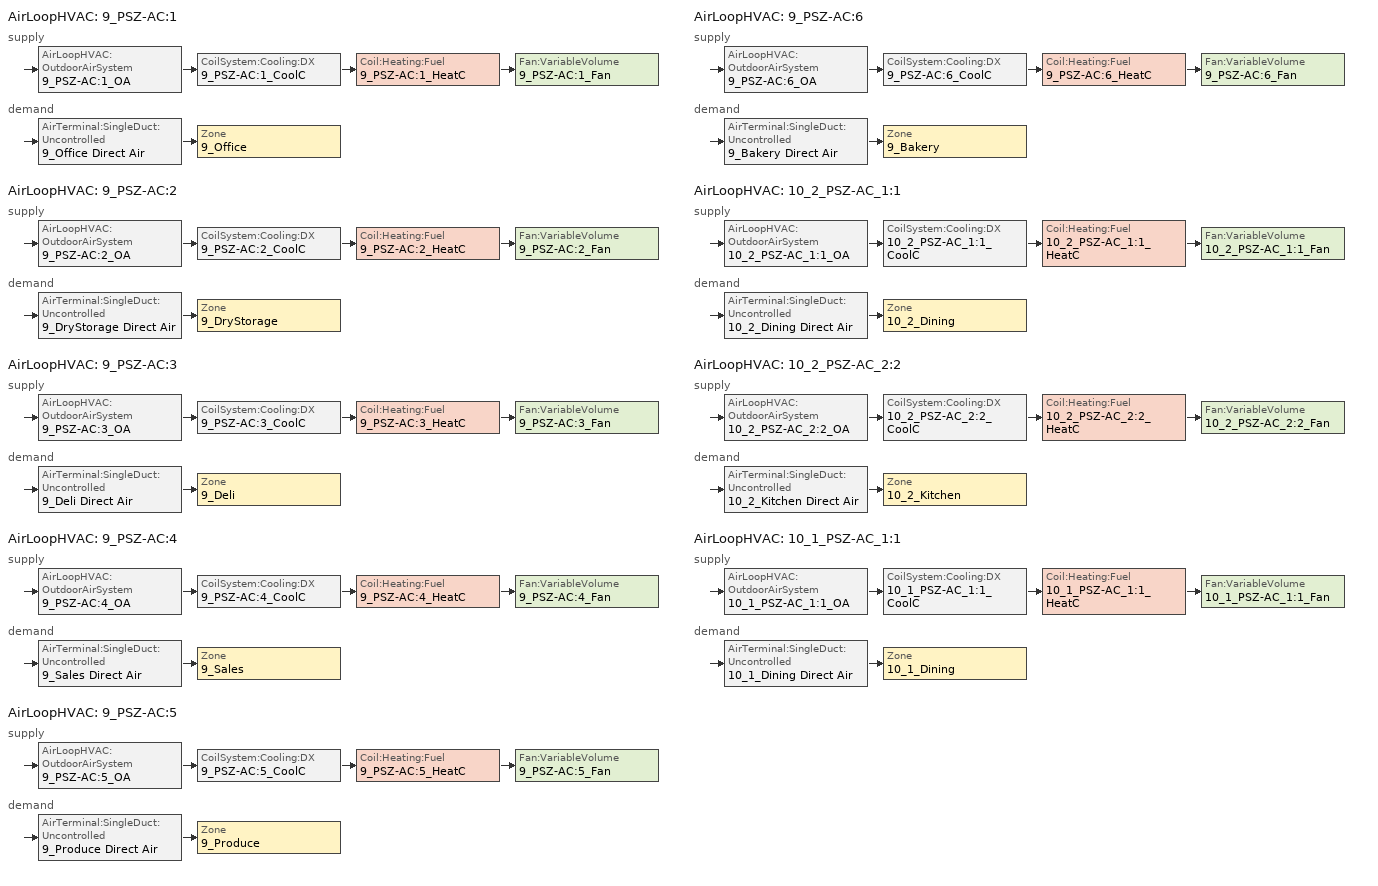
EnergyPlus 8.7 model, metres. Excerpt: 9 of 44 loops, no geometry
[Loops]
AirLoopHVAC '9_PSZ-AC:1'
 supply: AirLoopHVAC:OutdoorAirSystem '9_PSZ-AC:1_OA' > CoilSystem:Cooling:DX '9_PSZ-AC:1_CoolC' > Coil:Heating:Fuel '9_PSZ-AC:1_HeatC' > Fan:VariableVolume '9_PSZ-AC:1_Fan'
 demand: AirTerminal:SingleDuct:Uncontrolled '9_Office Direct Air' > Zone '9_Office'
AirLoopHVAC '9_PSZ-AC:2'
 supply: AirLoopHVAC:OutdoorAirSystem '9_PSZ-AC:2_OA' > CoilSystem:Cooling:DX '9_PSZ-AC:2_CoolC' > Coil:Heating:Fuel '9_PSZ-AC:2_HeatC' > Fan:VariableVolume '9_PSZ-AC:2_Fan'
 demand: AirTerminal:SingleDuct:Uncontrolled '9_DryStorage Direct Air' > Zone '9_DryStorage'
AirLoopHVAC '9_PSZ-AC:3'
 supply: AirLoopHVAC:OutdoorAirSystem '9_PSZ-AC:3_OA' > CoilSystem:Cooling:DX '9_PSZ-AC:3_CoolC' > Coil:Heating:Fuel '9_PSZ-AC:3_HeatC' > Fan:VariableVolume '9_PSZ-AC:3_Fan'
 demand: AirTerminal:SingleDuct:Uncontrolled '9_Deli Direct Air' > Zone '9_Deli'
AirLoopHVAC '9_PSZ-AC:4'
 supply: AirLoopHVAC:OutdoorAirSystem '9_PSZ-AC:4_OA' > CoilSystem:Cooling:DX '9_PSZ-AC:4_CoolC' > Coil:Heating:Fuel '9_PSZ-AC:4_HeatC' > Fan:VariableVolume '9_PSZ-AC:4_Fan'
 demand: AirTerminal:SingleDuct:Uncontrolled '9_Sales Direct Air' > Zone '9_Sales'
AirLoopHVAC '9_PSZ-AC:5'
 supply: AirLoopHVAC:OutdoorAirSystem '9_PSZ-AC:5_OA' > CoilSystem:Cooling:DX '9_PSZ-AC:5_CoolC' > Coil:Heating:Fuel '9_PSZ-AC:5_HeatC' > Fan:VariableVolume '9_PSZ-AC:5_Fan'
 demand: AirTerminal:SingleDuct:Uncontrolled '9_Produce Direct Air' > Zone '9_Produce'
AirLoopHVAC '9_PSZ-AC:6'
 supply: AirLoopHVAC:OutdoorAirSystem '9_PSZ-AC:6_OA' > CoilSystem:Cooling:DX '9_PSZ-AC:6_CoolC' > Coil:Heating:Fuel '9_PSZ-AC:6_HeatC' > Fan:VariableVolume '9_PSZ-AC:6_Fan'
 demand: AirTerminal:SingleDuct:Uncontrolled '9_Bakery Direct Air' > Zone '9_Bakery'
AirLoopHVAC '10_2_PSZ-AC_1:1'
 supply: AirLoopHVAC:OutdoorAirSystem '10_2_PSZ-AC_1:1_OA' > CoilSystem:Cooling:DX '10_2_PSZ-AC_1:1_CoolC' > Coil:Heating:Fuel '10_2_PSZ-AC_1:1_HeatC' > Fan:VariableVolume '10_2_PSZ-AC_1:1_Fan'
 demand: AirTerminal:SingleDuct:Uncontrolled '10_2_Dining Direct Air' > Zone '10_2_Dining'
AirLoopHVAC '10_2_PSZ-AC_2:2'
 supply: AirLoopHVAC:OutdoorAirSystem '10_2_PSZ-AC_2:2_OA' > CoilSystem:Cooling:DX '10_2_PSZ-AC_2:2_CoolC' > Coil:Heating:Fuel '10_2_PSZ-AC_2:2_HeatC' > Fan:VariableVolume '10_2_PSZ-AC_2:2_Fan'
 demand: AirTerminal:SingleDuct:Uncontrolled '10_2_Kitchen Direct Air' > Zone '10_2_Kitchen'
AirLoopHVAC '10_1_PSZ-AC_1:1'
 supply: AirLoopHVAC:OutdoorAirSystem '10_1_PSZ-AC_1:1_OA' > CoilSystem:Cooling:DX '10_1_PSZ-AC_1:1_CoolC' > Coil:Heating:Fuel '10_1_PSZ-AC_1:1_HeatC' > Fan:VariableVolume '10_1_PSZ-AC_1:1_Fan'
 demand: AirTerminal:SingleDuct:Uncontrolled '10_1_Dining Direct Air' > Zone '10_1_Dining'
[DesignSpecification:OutdoorAir]
Name | Outdoor Air Method | Outdoor Air Flow per Zone Floor Area {m3/s-m2} | Outdoor Air Flow per Person {m3/s-person} | Outdoor Air Flow per Zone {m3/s}
9_SZ DSOA Bakery; 9_SZ DSOA Deli; 9_SZ DSOA Produce; 9_SZ DSOA Sales | Flow/Area | 0.0015
9_SZ DSOA DryStorage | Flow/Area | 0.00075
9_SZ DSOA Office; 10_2_SZ DSOA Dining; 10_1_SZ DSOA Dining | Flow/Person |  | 0.01
10_2_SZ DSOA Kitchen | Flow/Zone |  |  | 0.722468
[Sizing:Zone] Zone Cooling Design Supply Air Temperature Input Method=SupplyAirTemperature; Zone Cooling Design Supply Air Temperature {C}=14; Zone Heating Design Supply Air Temperature Input Method=SupplyAirTemperature; Zone Heating Design Supply Air Temperature {C}=40; Zone Cooling Design Supply Air Humidity Ratio {kgWater/kgDryAir}=0.0085; Zone Heating Design Supply Air Humidity Ratio {kgWater/kgDryAir}=0.008; Cooling Design Air Flow Method=DesignDay; Heating Design Air Flow Method=DesignDay
Name | Design Specification Outdoor Air Object
9_Bakery | 9_SZ DSOA Bakery
9_Deli | 9_SZ DSOA Deli
9_DryStorage | 9_SZ DSOA DryStorage
9_Office | 9_SZ DSOA Office
9_Produce | 9_SZ DSOA Produce
9_Sales | 9_SZ DSOA Sales
10_2_Dining | 10_2_SZ DSOA Dining
10_2_Kitchen | 10_2_SZ DSOA Kitchen
10_1_Dining | 10_1_SZ DSOA Dining
[Sizing:System] Type of Load to Size On=Sensible; Design Outdoor Air Flow Rate {m3/s}=AUTOSIZE; Central Heating Maximum System Air Flow Ratio=1; Preheat Design Temperature {C}=7; Preheat Design Humidity Ratio {kgWater/kgDryAir}=0.008; Precool Design Temperature {C}=12.8; Precool Design Humidity Ratio {kgWater/kgDryAir}=0.008; Central Cooling Design Supply Air Temperature {C}=12.8; Central Heating Design Supply Air Temperature {C}=40; Type of Zone Sum to Use=NonCoincident; Central Cooling Design Supply Air Humidity Ratio {kgWater/kgDryAir}=0.0085; Central Heating Design Supply Air Humidity Ratio {kgWater/kgDryAir}=0.008; Cooling Supply Air Flow Rate Method=DesignDay; Heating Supply Air Flow Rate Method=DesignDay; Zone Maximum Outdoor Air Fraction=1; Cooling Design Capacity Method=CoolingDesignCapacity; Cooling Design Capacity {W}=autosize; Heating Design Capacity Method=HeatingDesignCapacity; Heating Design Capacity {W}=autosize; Central Cooling Capacity Control Method=VAV
Name | 100% Outdoor Air in Cooling | 100% Outdoor Air in Heating | Cooling Supply Air Flow Rate {m3/s} | Heating Supply Air Flow Rate {m3/s}
9_PSZ-AC:1; 9_PSZ-AC:2; 9_PSZ-AC:4; 9_PSZ-AC:5; 9_PSZ-AC:6 | No | No
9_PSZ-AC:3 | YES | YES
10_2_PSZ-AC_1:1; 10_1_PSZ-AC_1:1 | No | No | 0 | 0
10_2_PSZ-AC_2:2 | YES | YES | 0 | 0
[ZoneControl:Thermostat]
Name | Zone or ZoneList | Control Type Schedule | Control 1
9_Bakery Thermostat | 9_Bakery | 9_Dual Zone Control Type Sched | 9_Bakery DualSPSched
9_Deli Thermostat | 9_Deli | 9_Dual Zone Control Type Sched | 9_Deli DualSPSched
9_DryStorage Thermostat | 9_DryStorage | 9_Dual Zone Control Type Sched | 9_DryStorage DualSPSched
9_Office Thermostat | 9_Office | 9_Dual Zone Control Type Sched | 9_Office DualSPSched
9_Produce Thermostat | 9_Produce | 9_Dual Zone Control Type Sched | 9_Produce DualSPSched
9_Sales Thermostat | 9_Sales | 9_Dual Zone Control Type Sched | 9_Sales DualSPSched
10_2_Dining Thermostat | 10_2_Dining | 10_2_Dual Zone Control Type Sched | 10_2_Dining DualSPSched
10_2_Kitchen Thermostat | 10_2_Kitchen | 10_2_Dual Zone Control Type Sched | 10_2_Kitchen DualSPSched
10_1_Dining Thermostat | 10_1_Dining | 10_1_Dual Zone Control Type Sched | 10_1_Dining DualSPSched
[ThermostatSetpoint:DualSetpoint]
Name | Heating Setpoint Temperature Schedule | Cooling Setpoint Temperature Schedule
9_Bakery DualSPSched; 9_Deli DualSPSched; 9_DryStorage DualSPSched; 9_Office DualSPSched; 9_Produce DualSPSched; 9_Sales DualSPSched | 9_HTGSETP_SCH | 9_CLGSETP_SCH
10_2_Dining DualSPSched | 10_2_HTGSETP_SCH | 10_2_CLGSETP_SCH
10_2_Kitchen DualSPSched | 10_2_HTGSETP_KITCHEN_SCH | 10_2_CLGSETP_KITCHEN_SCH
10_1_Dining DualSPSched | 10_1_HTGSETP_SCH | 10_1_CLGSETP_SCH
[AirTerminal:SingleDuct:Uncontrolled] Maximum Air Flow Rate {m3/s}=AUTOSIZE
Name | Availability Schedule
9_Bakery Direct Air; 9_Deli Direct Air; 9_DryStorage Direct Air; 9_Office Direct Air; 9_Produce Direct Air; 9_Sales Direct Air | 9_ALWAYS_ON
10_2_Dining Direct Air; 10_2_Kitchen Direct Air | 10_2_ALWAYS_ON
10_1_Dining Direct Air | 10_1_ALWAYS_ON
[Zone equipment]
9_Bakery: 9_Bakery Exhaust Fan, 9_Bakery Direct Air
9_Deli: 9_Deli Exhaust Fan, 9_Deli Direct Air
9_DryStorage: 9_DryStorage Direct Air
9_Office: 9_Office Direct Air
9_Produce: 9_Produce Direct Air
9_Sales: 9_Sales Exhaust Fan, 9_Sales Direct Air
10_2_Dining: 10_2_Dining Exhaust Fan, 10_2_Dining Direct Air
10_2_Kitchen: 10_2_Kitchen Exhaust Fan, 10_2_Kitchen Direct Air
10_1_Dining: 10_1_Dining Exhaust Fan, 10_1_Dining Direct Air
[Fan:VariableVolume] Maximum Flow Rate {m3/s}=AUTOSIZE; Fan Power Minimum Flow Rate Input Method=Fraction; Fan Power Minimum Air Flow Rate {m3/s}=0; Motor In Airstream Fraction=1; Fan Power Coefficient 1=0.0407599; Fan Power Coefficient 2=0.088045; Fan Power Coefficient 3=-0.0729261; Fan Power Coefficient 4=0.94374; Fan Power Coefficient 5=0
Name | Availability Schedule | Fan Total Efficiency | Pressure Rise {Pa} | Motor Efficiency
9_PSZ-AC:1_Fan; 9_PSZ-AC:2_Fan; 9_PSZ-AC:3_Fan; 9_PSZ-AC:4_Fan; 9_PSZ-AC:5_Fan; 9_PSZ-AC:6_Fan | 9_HVACOperationSchd | 0.58175 | 600 | 0.895
10_2_PSZ-AC_1:1_Fan; 10_2_PSZ-AC_2:2_Fan | 10_2_HVACOperationSchd | 0.5915 | 622 | 0.91
10_1_PSZ-AC_1:1_Fan | 10_1_HVACOperationSchd | 0.5915 | 500 | 0.91
[Fan:ZoneExhaust]
Name | Availability Schedule | Fan Total Efficiency | Pressure Rise {Pa} | Maximum Flow Rate {m3/s} | System Availability Manager Coupling Mode | Balanced Exhaust Fraction Schedule
9_Bakery Exhaust Fan | 9_HVACOperationSchd | 0.338 | 125 | 0.354
9_Deli Exhaust Fan | 9_HVACOperationSchd | 1 | 1.0e-006 | 0.3375
9_Sales Exhaust Fan | 9_HVACOperationSchd | 1 | 1.0e-006 | 1.0785
10_2_Dining Exhaust Fan | 10_2_HVACOperationSchd | 1 | 1.0e-006 | 0.834532
10_2_Kitchen Exhaust Fan | 10_2_HVACOperationSchd | 0.5 | 185 | 1.557 | Decoupled | 10_2_FlowBalancedSched
10_1_Dining Exhaust Fan | 10_1_HVACOperationSchd | 1 | 1.0e-006 | 0.834532
[Coil:Cooling:DX:SingleSpeed] Gross Rated Total Cooling Capacity {W}=AUTOSIZE; Gross Rated Sensible Heat Ratio=AUTOSIZE; Gross Rated Cooling COP {W/W}=3.66668; Rated Air Flow Rate {m3/s}=AUTOSIZE
Name | Availability Schedule | Total Cooling Capacity Function of Temperature Curve | Total Cooling Capacity Function of Flow Fraction Curve | Energy Input Ratio Function of Temperature Curve | Energy Input Ratio Function of Flow Fraction Curve | Part Load Fraction Correlation Curve
9_PSZ-AC:1_CoolC DXCoil | 9_CoolingCoilAvailSched | 9_Cool-Cap-fT | 9_ConstantCubic | 9_Cool-EIR-fT | 9_ConstantCubic | 9_Cool-PLF-fPLR
10_2_PSZ-AC_2:2_CoolC DXCoil | 10_2_CoolingCoilAvailSched | 10_2_Cool-Cap-fT | 10_2_ConstantCubic | 10_2_Cool-EIR-fT | 10_2_ConstantCubic | 10_2_Cool-PLF-fPLR
[Coil:Cooling:DX:TwoSpeed] High Speed Gross Rated Total Cooling Capacity {W}=AUTOSIZE; High Speed Rated Sensible Heat Ratio=AUTOSIZE; High Speed Rated Air Flow Rate {m3/s}=AUTOSIZE; Low Speed Gross Rated Total Cooling Capacity {W}=AUTOSIZE; Low Speed Gross Rated Sensible Heat Ratio=AUTOSIZE; Low Speed Rated Air Flow Rate {m3/s}=AUTOSIZE
Name | Availability Schedule | High Speed Gross Rated Cooling COP {W/W} | Unit Internal Static Air Pressure {Pa} | Total Cooling Capacity Function of Temperature Curve | Total Cooling Capacity Function of Flow Fraction Curve | Energy Input Ratio Function of Temperature Curve | Energy Input Ratio Function of Flow Fraction Curve | Part Load Fraction Correlation Curve | Low Speed Gross Rated Cooling COP {W/W} | Low Speed Total Cooling Capacity Function of Temperature Curve | Low Speed Energy Input Ratio Function of Temperature Curve
9_PSZ-AC:2_CoolC DXCoil | 9_CoolingCoilAvailSched | 3.23372 | 450 | 9_Measured_CoolCStandard10Ton_CapFT | 9_Measured_CoolCStandard10Ton_CapFF | 9_Measured_CoolCStandard10Ton_EIRFT | 9_Measured_CoolCStandard10Ton_EIRFFF | 9_No_PLR_Degredation | 3.28187 | 9_Measured_LowSpeedCoolCapLSFT | 9_Measured_LowSpeedCoolEIRLSFT
9_PSZ-AC:3_CoolC DXCoil | 9_CoolingCoilAvailSched | 3.30033 |  | 9_Measured_CoolCStandard10Ton_CapFT | 9_Measured_CoolCStandard10Ton_CapFF | 9_Measured_CoolCStandard10Ton_EIRFT | 9_Measured_CoolCStandard10Ton_EIRFFF | 9_No_PLR_Degredation | 3.34947 | 9_Measured_LowSpeedCoolCapLSFT | 9_Measured_LowSpeedCoolEIRLSFT
9_PSZ-AC:4_CoolC DXCoil | 9_CoolingCoilAvailSched | 3.13381 | 450 | 9_Measured_CoolCStandard10Ton_CapFT | 9_Measured_CoolCStandard10Ton_CapFF | 9_Measured_CoolCStandard10Ton_EIRFT | 9_Measured_CoolCStandard10Ton_EIRFFF | 9_No_PLR_Degredation | 3.18046 | 9_Measured_LowSpeedCoolCapLSFT | 9_Measured_LowSpeedCoolEIRLSFT
9_PSZ-AC:5_CoolC DXCoil | 9_CoolingCoilAvailSched | 3.23372 |  | 9_Measured_CoolCStandard10Ton_CapFT | 9_Measured_CoolCStandard10Ton_CapFF | 9_Measured_CoolCStandard10Ton_EIRFT | 9_Measured_CoolCStandard10Ton_EIRFFF | 9_No_PLR_Degredation | 3.28187 | 9_Measured_LowSpeedCoolCapLSFT | 9_Measured_LowSpeedCoolEIRLSFT
9_PSZ-AC:6_CoolC DXCoil | 9_CoolingCoilAvailSched | 3.50016 |  | 9_Measured_CoolCStandard10Ton_CapFT | 9_Measured_CoolCStandard10Ton_CapFF | 9_Measured_CoolCStandard10Ton_EIRFT | 9_Measured_CoolCStandard10Ton_EIRFFF | 9_No_PLR_Degredation | 3.55227 | 9_Measured_LowSpeedCoolCapLSFT | 9_Measured_LowSpeedCoolEIRLSFT
10_2_PSZ-AC_1:1_CoolC DXCoil | 10_2_CoolingCoilAvailSched | 3.50016 |  | 10_2_Measured_CoolCStandard10Ton_CapFT | 10_2_Measured_CoolCStandard10Ton_CapFF | 10_2_Measured_CoolCStandard10Ton_EIRFT | 10_2_Measured_CoolCStandard10Ton_EIRFFF | 10_2_No_PLR_Degredation | 3.55227 | 10_2_Measured_LowSpeedCoolCapLSFT | 10_2_Measured_LowSpeedCoolEIRLSFT
10_1_PSZ-AC_1:1_CoolC DXCoil | 10_1_CoolingCoilAvailSched | 3.50016 |  | 10_1_Measured_CoolCStandard10Ton_CapFT | 10_1_Measured_CoolCStandard10Ton_CapFF | 10_1_Measured_CoolCStandard10Ton_EIRFT | 10_1_Measured_CoolCStandard10Ton_EIRFFF | 10_1_No_PLR_Degredation | 3.55227 | 10_1_Measured_LowSpeedCoolCapLSFT | 10_1_Measured_LowSpeedCoolEIRLSFT
[Coil:Heating:Fuel] Fuel Type=NaturalGas; Nominal Capacity {W}=AUTOSIZE
Name | Availability Schedule | Burner Efficiency
9_PSZ-AC:1_HeatC; 9_PSZ-AC:6_HeatC | 9_ReheatCoilAvailSched | 0.8
9_PSZ-AC:2_HeatC; 9_PSZ-AC:3_HeatC; 9_PSZ-AC:4_HeatC; 9_PSZ-AC:5_HeatC | 9_ReheatCoilAvailSched | 0.78
10_2_PSZ-AC_1:1_HeatC | 10_2_ReheatCoilAvailSched | 0.78
10_2_PSZ-AC_2:2_HeatC | 10_2_ReheatCoilAvailSched | 0.8
10_1_PSZ-AC_1:1_HeatC | 10_1_ReheatCoilAvailSched | 0.78
[CoilSystem:Cooling:DX]
Name | Availability Schedule | Cooling Coil
9_PSZ-AC:1_CoolC | 9_CoolingCoilAvailSched | 9_PSZ-AC:1_CoolC DXCoil
9_PSZ-AC:2_CoolC | 9_CoolingCoilAvailSched | 9_PSZ-AC:2_CoolC DXCoil
9_PSZ-AC:3_CoolC | 9_CoolingCoilAvailSched | 9_PSZ-AC:3_CoolC DXCoil
9_PSZ-AC:4_CoolC | 9_CoolingCoilAvailSched | 9_PSZ-AC:4_CoolC DXCoil
9_PSZ-AC:5_CoolC | 9_CoolingCoilAvailSched | 9_PSZ-AC:5_CoolC DXCoil
9_PSZ-AC:6_CoolC | 9_CoolingCoilAvailSched | 9_PSZ-AC:6_CoolC DXCoil
10_2_PSZ-AC_1:1_CoolC | 10_2_CoolingCoilAvailSched | 10_2_PSZ-AC_1:1_CoolC DXCoil
10_2_PSZ-AC_2:2_CoolC | 10_2_CoolingCoilAvailSched | 10_2_PSZ-AC_2:2_CoolC DXCoil
10_1_PSZ-AC_1:1_CoolC | 10_1_CoolingCoilAvailSched | 10_1_PSZ-AC_1:1_CoolC DXCoil
[Controller:OutdoorAir] Minimum Outdoor Air Flow Rate {m3/s}=AUTOSIZE; Maximum Outdoor Air Flow Rate {m3/s}=AUTOSIZE; Economizer Control Action Type=ModulateFlow; Economizer Maximum Limit Dry-Bulb Temperature {C}=28; Economizer Maximum Limit Enthalpy {J/kg}=64000; Economizer Minimum Limit Dry-Bulb Temperature {C}=-100; Lockout Type=NoLockout; Minimum Limit Type=FixedMinimum
Name | Economizer Control Type | Minimum Outdoor Air Schedule
9_PSZ-AC:1_OA_Controller; 9_PSZ-AC:6_OA_Controller | NoEconomizer | 9_MinOA_Sched
9_PSZ-AC:2_OA_Controller; 9_PSZ-AC:3_OA_Controller; 9_PSZ-AC:4_OA_Controller; 9_PSZ-AC:5_OA_Controller | DifferentialDryBulb | 9_MinOA_Sched
10_2_PSZ-AC_1:1_OA_Controller; 10_2_PSZ-AC_2:2_OA_Controller | NoEconomizer | 10_2_MinOA_Sched
10_1_PSZ-AC_1:1_OA_Controller | NoEconomizer | 10_1_MinOA_Sched
[AirLoopHVAC] Design Supply Air Flow Rate {m3/s}=AUTOSIZE
9_PSZ-AC:1; 9_PSZ-AC:2; 9_PSZ-AC:3; 9_PSZ-AC:4; 9_PSZ-AC:5; 9_PSZ-AC:6; 10_2_PSZ-AC_1:1; 10_2_PSZ-AC_2:2; 10_1_PSZ-AC_1:1
[SetpointManager:SingleZone:Reheat] Control Variable=Temperature; Minimum Supply Air Temperature {C}=10; Maximum Supply Air Temperature {C}=50
Name | Control Zone | Setpoint Node or NodeList
9_SupAirTemp MngrBakery | 9_Bakery | 9_PSZ-AC:6 Supply Equipment Outlet Node
9_SupAirTemp MngrDeli | 9_Deli | 9_PSZ-AC:3 Supply Equipment Outlet Node
9_SupAirTemp MngrDryStorage | 9_DryStorage | 9_PSZ-AC:2 Supply Equipment Outlet Node
9_SupAirTemp MngrOffice | 9_Office | 9_PSZ-AC:1 Supply Equipment Outlet Node
9_SupAirTemp MngrProduce | 9_Produce | 9_PSZ-AC:5 Supply Equipment Outlet Node
9_SupAirTemp MngrSales | 9_Sales | 9_PSZ-AC:4 Supply Equipment Outlet Node
10_2_SupAirTemp MngrDining | 10_2_Dining | 10_2_PSZ-AC_1:1 Supply Equipment Outlet Node
10_2_SupAirTemp MngrKitchen | 10_2_Kitchen | 10_2_PSZ-AC_2:2 Supply Equipment Outlet Node
10_1_SupAirTemp MngrDining | 10_1_Dining | 10_1_PSZ-AC_1:1 Supply Equipment Outlet Node
[SetpointManager:MixedAir] Control Variable=Temperature
Name | Setpoint Node or NodeList
9_PSZ-AC:1_CoolC SAT Manager | 9_PSZ-AC:1_CoolC-PSZ-AC:1_HeatCNode
9_PSZ-AC:1_HeatC MixedAir Manager | 9_PSZ-AC:1_HeatC-PSZ-AC:1_FanNode
9_PSZ-AC:1_OAMixed Air Temp Manager | 9_PSZ-AC:1_OA-PSZ-AC:1_CoolCNode
9_PSZ-AC:2_CoolC SAT Manager | 9_PSZ-AC:2_CoolC-PSZ-AC:2_HeatCNode
9_PSZ-AC:2_HeatC MixedAir Manager | 9_PSZ-AC:2_HeatC-PSZ-AC:2_FanNode
9_PSZ-AC:2_OAMixed Air Temp Manager | 9_PSZ-AC:2_OA-PSZ-AC:2_CoolCNode
9_PSZ-AC:3_CoolC SAT Manager | 9_PSZ-AC:3_CoolC-PSZ-AC:3_HeatCNode
9_PSZ-AC:3_HeatC MixedAir Manager | 9_PSZ-AC:3_HeatC-PSZ-AC:3_FanNode
9_PSZ-AC:3_OAMixed Air Temp Manager | 9_PSZ-AC:3_OA-PSZ-AC:3_CoolCNode
9_PSZ-AC:4_CoolC SAT Manager | 9_PSZ-AC:4_CoolC-PSZ-AC:4_HeatCNode
9_PSZ-AC:4_HeatC MixedAir Manager | 9_PSZ-AC:4_HeatC-PSZ-AC:4_FanNode
9_PSZ-AC:4_OAMixed Air Temp Manager | 9_PSZ-AC:4_OA-PSZ-AC:4_CoolCNode
9_PSZ-AC:5_CoolC SAT Manager | 9_PSZ-AC:5_CoolC-PSZ-AC:5_HeatCNode
9_PSZ-AC:5_HeatC MixedAir Manager | 9_PSZ-AC:5_HeatC-PSZ-AC:5_FanNode
9_PSZ-AC:5_OAMixed Air Temp Manager | 9_PSZ-AC:5_OA-PSZ-AC:5_CoolCNode
9_PSZ-AC:6_CoolC SAT Manager | 9_PSZ-AC:6_CoolC-PSZ-AC:6_HeatCNode
9_PSZ-AC:6_HeatC MixedAir Manager | 9_PSZ-AC:6_HeatC-PSZ-AC:6_FanNode
9_PSZ-AC:6_OAMixed Air Temp Manager | 9_PSZ-AC:6_OA-PSZ-AC:6_CoolCNode
10_2_PSZ-AC_1:1_CoolC SAT Manager | 10_2_PSZ-AC_1:1_CoolC-PSZ-AC_1:1_HeatCNode
10_2_PSZ-AC_1:1_HeatC MixedAir Manager | 10_2_PSZ-AC_1:1_HeatC-PSZ-AC_1:1_FanNode
10_2_PSZ-AC_1:1_OAMixed Air Temp Manager | 10_2_PSZ-AC_1:1_OA-PSZ-AC_1:1_CoolCNode
10_2_PSZ-AC_2:2_CoolC SAT Manager | 10_2_PSZ-AC_2:2_CoolC-PSZ-AC_2:2_HeatCNode
10_2_PSZ-AC_2:2_HeatC MixedAir Manager | 10_2_PSZ-AC_2:2_HeatC-PSZ-AC_2:2_FanNode
10_2_PSZ-AC_2:2_OAMixed Air Temp Manager | 10_2_PSZ-AC_2:2_OA-PSZ-AC_2:2_CoolCNode
10_1_PSZ-AC_1:1_CoolC SAT Manager | 10_1_PSZ-AC_1:1_CoolC-PSZ-AC_1:1_HeatCNode
10_1_PSZ-AC_1:1_HeatC MixedAir Manager | 10_1_PSZ-AC_1:1_HeatC-PSZ-AC_1:1_FanNode
10_1_PSZ-AC_1:1_OAMixed Air Temp Manager | 10_1_PSZ-AC_1:1_OA-PSZ-AC_1:1_CoolCNode
[Refrigeration:Case] Rated Ambient Temperature {C}=23.88; Rated Ambient Relative Humidity {percent}=55; Latent Case Credit Curve Type=CaseTemperatureMethod; Fraction of Lighting Energy to Case=1; Minimum Anti-Sweat Heater Power per Unit Length {W/m}=0
Name | Availability Schedule | Zone | Rated Total Cooling Capacity per Unit Length {W/m} | Rated Latent Heat Ratio | Rated Runtime Fraction | Case Length {m} | Case Operating Temperature {C} | Latent Case Credit Curve | Standard Case Fan Power per Unit Length {W/m} | Operating Case Fan Power per Unit Length {W/m} | Standard Case Lighting Power per Unit Length {W/m} | Case Lighting Schedule | Case Anti-Sweat Heater Power per Unit Length {W/m} | Anti-Sweat Heater Control Type | Humidity at Zero Anti-Sweat Heater Energy {percent} | Case Height {m} | Fraction of Anti-Sweat Heater Energy to Case | Case Defrost Power per Unit Length {W/m} | Case Defrost Type | Case Defrost Schedule | Case Defrost Drip-Down Schedule | Defrost Energy Correction Curve Type | Under Case HVAC Return Air Fraction | Refrigerated Case Restocking Schedule | Case Credit Fraction Schedule
9_Bakery_Case:1_WALKINFREEZER | 9_ALWAYS_ON | 9_Bakery | 461.52 | 0.1 | 0.4 | 2.4 | 2.2 | 9_Bakery_Case:1_WALKINFREEZERSingleShelfHorizontal_LatentEnergyMult | 63 | 63 | 26.25 | 9_BLDG_LIGHT_SCH | 0 | None | 0 | 0 | 0 | 0 | NONE | 9_Bakery_Case:1_WALKINFREEZER_CaseDefrost2aDaySched | 9_Bakery_Case:1_WALKINFREEZER_CaseDripDown2aDaySched | None | 0 | 9_Bakery_Case:1_WALKINFREEZER_WalkInStockingSched | 9_Bakery_Case:1_WALKINFREEZER_CaseCreditReduxSched
9_Deli_Case:1_ MULTIDECKDIARYANDDELICASE | 9_ALWAYS_ON | 9_Deli | 1442.25 | 0.3 | 0.85 | 3 | 2.2 | 9_Deli_Case:1_ MULTIDECKDIARYANDDELICASEMultiShelfVertical_LatentEnergyMult | 87.6 | 87.6 | 38.7 | 9_BLDG_LIGHT_SCH | 65.6 | None | 0 | 0 | 0.2 | 0 | OffCycle | 9_Deli_Case:1_ MULTIDECKDIARYANDDELICASE_CaseDefrost2aDaySched | 9_Deli_Case:1_ MULTIDECKDIARYANDDELICASE_CaseDripDown2aDaySched | None | 0 | 9_Deli_Case:1_ MULTIDECKDIARYANDDELICASE_CaseStockingSched | 9_Deli_Case:1_ MULTIDECKDIARYANDDELICASE_CaseCreditReduxSched
9_Deli_Case:2_WALKINFREEZER | 9_ALWAYS_ON | 9_Deli | 461.52 | 0.1 | 0.4 | 4.8 | 2.2 | 9_Deli_Case:2_WALKINFREEZERSingleShelfHorizontal_LatentEnergyMult | 97.1 | 97.1 | 26.25 | 9_BLDG_LIGHT_SCH | 0 | None | 0 | 0 | 0 | 511.8 | ELECTRIC | 9_Deli_Case:2_WALKINFREEZER_CaseDefrost2aDaySched | 9_Deli_Case:2_WALKINFREEZER_CaseDripDown2aDaySched | None | 0 | 9_Deli_Case:2_WALKINFREEZER_WalkInStockingSched | 9_Deli_Case:2_WALKINFREEZER_CaseCreditReduxSched
9_Produce_Case:1_ MULTIDECKDIARYANDDELICASE | 9_ALWAYS_ON | 9_Produce | 1442.25 | 0.3 | 0.85 | 30 | 2.2 | 9_Produce_Case:1_ MULTIDECKDIARYANDDELICASEMultiShelfVertical_LatentEnergyMult | 41 | 41 | 60 | 9_BLDG_LIGHT_SCH | 0 | None | 0 | 0 | 0.2 | 0 | OffCycle | 9_Produce_Case:1_ MULTIDECKDIARYANDDELICASE_CaseDefrost2aDaySched | 9_Produce_Case:1_ MULTIDECKDIARYANDDELICASE_CaseDripDown2aDaySched | None | 0 | 9_Produce_Case:1_ MULTIDECKDIARYANDDELICASE_CaseStockingSched | 9_Produce_Case:1_ MULTIDECKDIARYANDDELICASE_CaseCreditReduxSched
9_Sales_Case:1_MEATDISPLAYCASE | 9_ALWAYS_ON | 9_Sales | 1442.25 | 0.1 | 0.85 | 33.58 | 2.2 | 9_Sales_Case:1_MEATDISPLAYCASE_SingleShelfHorizontal_LatentEnergyMult | 87.6 | 87.6 | 38.7 | 9_BLDG_LIGHT_SCH | 65.6 | LINEAR | 35 | 1.5 | 0.2 | 443 | ELECTRIC | 9_Sales_Case:1_MEATDISPLAYCASE_CaseDefrost2aDaySched | 9_Sales_Case:1_MEATDISPLAYCASE_CaseDripDown2aDaySched |  | 0 | 9_Sales_Case:1_MEATDISPLAYCASE_CaseStockingSched
9_Sales_Case:2_ MULTIDECKDIARYANDDELICASE | 9_ALWAYS_ON | 9_Sales | 1442.25 | 0.3 | 0.85 | 49.25 | 2.2 | 9_Sales_Case:2_ MULTIDECKDIARYANDDELICASEMultiShelfVertical_LatentEnergyMult | 41 | 41 | 60 | 9_BLDG_LIGHT_SCH | 0 | None | 0 | 0 | 0.2 | 0 | OffCycle | 9_Sales_Case:2_ MULTIDECKDIARYANDDELICASE_CaseDefrost2aDaySched | 9_Sales_Case:2_ MULTIDECKDIARYANDDELICASE_CaseDripDown2aDaySched | None | 0 | 9_Sales_Case:2_ MULTIDECKDIARYANDDELICASE_CaseStockingSched | 9_Sales_Case:2_ MULTIDECKDIARYANDDELICASE_CaseCreditReduxSched
9_Sales_Case:3_GLASSDOORFROZENFOOD | 9_ALWAYS_ON | 9_Sales | 538.44 | 0.13 | 0.85 | 81.69 | -15 | 9_Sales_Case:3_GLASSDOORFROZENFOODSingleShelfHorizontal_LatentEnergyMult | 65.6 | 65.6 | 108.3 | 9_BLDG_LIGHT_SCH | 233 | HeatBalanceMethod | 1.5 | 1.5 | 0.2 | 1312 | ELECTRIC | 9_Sales_Case:3_GLASSDOORFROZENFOOD_CaseDefrost2aDaySched | 9_Sales_Case:3_GLASSDOORFROZENFOOD_CaseDripDown2aDaySched |  | 0 | 9_Sales_Case:3_GLASSDOORFROZENFOOD_CaseStockingSched | 9_Sales_Case:3_GLASSDOORFROZENFOOD_CaseCreditReduxSched
9_Sales_Case:4_OPENWELLICECREAMDISPLAYCASE | 9_ALWAYS_ON | 9_Sales | 528.83 | 0.1 | 0.85 | 39.01 | -12 | 9_Sales_Case:4_OPENWELLICECREAMDISPLAYCASESingleShelfHorizontal_LatentEnergyMult | 32.8 | 32.8 | 0 | 9_BLDG_LIGHT_SCH | 78.7 | LINEAR | 35 | 1.5 | 0.2 | 1378 | ELECTRIC | 9_Sales_Case:4_OPENWELLICECREAMDISPLAYCASE_CaseDefrost2aDaySched | 9_Sales_Case:4_OPENWELLICECREAMDISPLAYCASE_CaseDripDown2aDaySched | None | 0 | 9_Sales_Case:4_OPENWELLICECREAMDISPLAYCASE_CaseStockingSched | 9_Sales_Case:4_OPENWELLICECREAMDISPLAYCASE_CaseCreditReduxSched
9_Sales_Case:5_WALKINFREEZER | 9_ALWAYS_ON | 9_Sales | 461.52 | 0.1 | 0.4 | 10.44 | 2.2 | 9_Sales_Case:5_WALKINFREEZERSingleShelfHorizontal_LatentEnergyMult | 97 | 97 | 26.25 | 9_BLDG_LIGHT_SCH | 0 | None | 0 | 0 | 0 | 511.8 | ELECTRIC | 9_Sales_Case:5_WALKINFREEZER_CaseDefrost2aDaySched | 9_Sales_Case:5_WALKINFREEZER_CaseDripDown2aDaySched | None | 0 | 9_Sales_Case:5_WALKINFREEZER_WalkInStockingSched | 9_Sales_Case:5_WALKINFREEZER_CaseCreditReduxSched
9_Sales_Case:6_WALKINFREEZER | 9_ALWAYS_ON | 9_Sales | 461.52 | 0.1 | 0.4 | 96.66 | 2.2 | 9_Sales_Case:6_WALKINFREEZERSingleShelfHorizontal_LatentEnergyMult | 63 | 63 | 26.25 | 9_BLDG_LIGHT_SCH | 0 | None | 0 | 0 | 0 | 0 | NONE | 9_Sales_Case:6_WALKINFREEZER_CaseDefrost2aDaySched | 9_Sales_Case:6_WALKINFREEZER_CaseDripDown2aDaySched | None | 0 | 9_Sales_Case:6_WALKINFREEZER_WalkInStockingSched | 9_Sales_Case:6_WALKINFREEZER_CaseCreditReduxSched
9_Sales_Case:7_WALKINFREEZER | 9_ALWAYS_ON | 9_Sales | 615.36 | 0.1 | 0.4 | 38.1 | -23.3 | 9_Sales_Case:7_WALKINFREEZERSingleShelfHorizontal_LatentEnergyMult | 105 | 105 | 26.25 | 9_BLDG_LIGHT_SCH | 0 | None | 0 | 0 | 0 | 761.15 | ELECTRIC | 9_Sales_Case:7_WALKINFREEZER_CaseDefrost2aDaySched | 9_Sales_Case:7_WALKINFREEZER_CaseDripDown2aDaySched | None | 0 | 9_Sales_Case:7_WALKINFREEZER_WalkInStockingSched | 9_Sales_Case:7_WALKINFREEZER_CaseCreditReduxSched
10_2_Kitchen_Case:1_WALKINFREEZER | 10_2_ALWAYS_ON | 10_2_Kitchen | 688 | 0.1 | 0.4 | 2.44 | -23 | 10_2_Kitchen_Case:1_WALKINFREEZERSingleShelfHorizontal_LatentEnergyMult | 74 | 74 | 33 | 10_2_BLDG_LIGHT_SCH | 0 | None | 0 | 0 | 0 | 1291.7 | Electric | 10_2_Kitchen_Case:1_WALKINFREEZER_CaseDefrost2aDaySched | 10_2_Kitchen_Case:1_WALKINFREEZER_CaseDripDown2aDaySched | None | 0 | 10_2_Kitchen_Case:1_WALKINFREEZER_WalkInStockingSched | 10_2_Kitchen_Case:1_WALKINFREEZER_CaseCreditReduxSched
10_2_Kitchen_Case:2_SELFCONTAINEDDISPLAYCASE | 10_2_ALWAYS_ON | 10_2_Kitchen | 734 | 0.08 | 0.85 | 3.05 | 2 | 10_2_Kitchen_Case:2_SELFCONTAINEDDISPLAYCASEMultiShelfVertical_LatentEnergyMult | 66 | 66 | 33 | 10_2_BLDG_LIGHT_SCH | 0 | None | 0 | 0 | 0.2 | 0 | None |  |  | None | 0.05 | 10_2_Kitchen_Case:2_SELFCONTAINEDDISPLAYCASE_CaseStockingSched
[Refrigeration:CompressorRack] Heat Rejection Location=OUTDOORS; Condenser Type=AIRCOOLED
Name | Design Compressor Rack COP {W/W} | Compressor Rack COP Function of Temperature Curve | Design Condenser Fan Power {W} | Condenser Fan Power Function of Temperature Curve | Refrigeration Case Name or WalkIn Name or CaseAndWalkInList
9_RACKD | 1.3 | 9_RACKD_RackCOPfTCurve | 4500 | 9_RACKD_RackCondFanCurve2 | 9_Sales_Case:7_WALKINFREEZER
10_2_RACK1 | 1.5 | 10_2_RACK1_RackCOPfTCurve | 330 | 10_2_RACK1_RackCondFanCurve2 | 10_2_Kitchen_Case:1_WALKINFREEZER
10_2_RACK2 | 3 | 10_2_RACK2_RackCOPfTCurve | 330 |  | 10_2_Kitchen_Case:2_SELFCONTAINEDDISPLAYCASE
[Refrigeration:CaseAndWalkInList]
Name | Case or WalkIn 1 | Case or WalkIn 2 | Case or WalkIn 3 | Case or WalkIn 4
9_RACKAcase list | 9_Deli_Case:1_ MULTIDECKDIARYANDDELICASE | 9_Sales_Case:1_MEATDISPLAYCASE | 9_Sales_Case:2_ MULTIDECKDIARYANDDELICASE | 9_Produce_Case:1_ MULTIDECKDIARYANDDELICASE
9_RACKBcase list | 9_Sales_Case:3_GLASSDOORFROZENFOOD | 9_Sales_Case:4_OPENWELLICECREAMDISPLAYCASE
9_RACKCcase list | 9_Deli_Case:2_WALKINFREEZER | 9_Sales_Case:5_WALKINFREEZER | 9_Sales_Case:6_WALKINFREEZER | 9_Bakery_Case:1_WALKINFREEZER
[Schedule:Compact]
9_ALWAYS_ON; 10_2_ALWAYS_ON; 10_1_ALWAYS_ON: Through: 12/31, For: AllDays, Until: 24:00, 1
9_BLDG_LIGHT_SCH: Through: 12/31, For: Weekdays, Until: 06:00, 0.05, Until: 08:00, 0.2, Until: 09:00, 0.5, Until: 18:00, 0.9, Until: 20:00, 0.6, Until: 21:00, 0.5, Until: 22:00, 0.2, Until: 24:00, 0.05, For: Saturday, Until: 06:00, 0.05, Until: 08:00, 0.1, Until: 09:00, 0.3, Until: 10:00, 0.6, Until: 18:00, 0.9, Until: 19:00, 0.5, Until: 21:00, 0.3, Until: 22:00, 0.1, Until: 24:00, 0.05, For: SummerDesignDay, Until: 24:00, 1, For: WinterDesignDay, Until: 24:00, 0, For: Sunday Holidays AllOtherDays, Until: 06:00, 0.05, Until: 10:00, 0.1, Until: 12:00, 0.4, Until: 17:00, 0.6, Until: 18:00, 0.4, Until: 22:00, 0.2, Until: 24:00, 0.05
9_CLGSETP_SCH: Through: 12/31, For WinterDesignDay, Until: 24:00, 30, For: AllOtherDays, Until: 6:00, 30, Until: 22:00, 25, Until: 24:00, 30
9_HTGSETP_SCH: Through: 12/31, For SummerDesignDay, Until: 24:00, 15.6, For: AllOtherDays, Until:  6:00, 15.6, Until: 22:00, 20, Until: 24:00, 15.6
9_HVACOperationSchd; 9_MinOA_Sched: Through: 12/31, For: AllDays, Until: 06:00, 0, Until: 22:00, 1, Until: 24:00, 0
9_Dual Zone Control Type Sched; 10_2_Dual Zone Control Type Sched; 10_1_Dual Zone Control Type Sched: Through: 12/31, For: AllDays, Until: 24:00, 4
9_Bakery_Case:1_WALKINFREEZER_CaseCreditReduxSched; 9_Deli_Case:2_WALKINFREEZER_CaseCreditReduxSched; 9_Sales_Case:5_WALKINFREEZER_CaseCreditReduxSched; 9_Sales_Case:6_WALKINFREEZER_CaseCreditReduxSched; 9_Sales_Case:7_WALKINFREEZER_CaseCreditReduxSched; 10_2_Kitchen_Case:1_WALKINFREEZER_CaseCreditReduxSched: Through: 12/31, For:AllDays, Interpolate:No, Until: 7:00, 0.2, Until: 21:00, 0.4, Until: 24:00, 0.2
9_Bakery_Case:1_WALKINFREEZER_CaseDefrost2aDaySched; 9_Deli_Case:1_ MULTIDECKDIARYANDDELICASE_CaseDefrost2aDaySched; 9_Deli_Case:2_WALKINFREEZER_CaseDefrost2aDaySched; 9_Produce_Case:1_ MULTIDECKDIARYANDDELICASE_CaseDefrost2aDaySched; 9_Sales_Case:1_MEATDISPLAYCASE_CaseDefrost2aDaySched; 9_Sales_Case:2_ MULTIDECKDIARYANDDELICASE_CaseDefrost2aDaySched; 9_Sales_Case:4_OPENWELLICECREAMDISPLAYCASE_CaseDefrost2aDaySched; 9_Sales_Case:5_WALKINFREEZER_CaseDefrost2aDaySched; 9_Sales_Case:6_WALKINFREEZER_CaseDefrost2aDaySched; 9_Sales_Case:7_WALKINFREEZER_CaseDefrost2aDaySched; 10_2_Kitchen_Case:1_WALKINFREEZER_CaseDefrost2aDaySched: Through: 12/31, For:AllDays, Interpolate:Yes, Until: 11:00, 0, Until: 11:20, 1, Until: 23:00, 0, Until: 23:20, 1, Until: 24:00, 0
9_Bakery_Case:1_WALKINFREEZER_CaseDripDown2aDaySched; 9_Deli_Case:1_ MULTIDECKDIARYANDDELICASE_CaseDripDown2aDaySched; 9_Deli_Case:2_WALKINFREEZER_CaseDripDown2aDaySched; 9_Produce_Case:1_ MULTIDECKDIARYANDDELICASE_CaseDripDown2aDaySched; 9_Sales_Case:1_MEATDISPLAYCASE_CaseDripDown2aDaySched; 9_Sales_Case:2_ MULTIDECKDIARYANDDELICASE_CaseDripDown2aDaySched; 9_Sales_Case:4_OPENWELLICECREAMDISPLAYCASE_CaseDripDown2aDaySched; 9_Sales_Case:5_WALKINFREEZER_CaseDripDown2aDaySched; 9_Sales_Case:6_WALKINFREEZER_CaseDripDown2aDaySched; 9_Sales_Case:7_WALKINFREEZER_CaseDripDown2aDaySched; 10_2_Kitchen_Case:1_WALKINFREEZER_CaseDripDown2aDaySched: Through: 12/31, For:AllDays, Interpolate:Yes, Until: 11:00, 0, Until: 11:30, 1, Until: 23:00, 0, Until: 23:30, 1, Until: 24:00, 0
9_Bakery_Case:1_WALKINFREEZER_WalkInStockingSched; 9_Deli_Case:2_WALKINFREEZER_WalkInStockingSched; 9_Sales_Case:5_WALKINFREEZER_WalkInStockingSched; 9_Sales_Case:6_WALKINFREEZER_WalkInStockingSched; 9_Sales_Case:7_WALKINFREEZER_WalkInStockingSched; 10_2_Kitchen_Case:1_WALKINFREEZER_WalkInStockingSched: Through: 12/31, For: Tuesday Friday, Until: 4:00, 0, Until: 5:00, 725, Until: 6:00, 417, Until: 7:00, 290, Until: 24:00, 0, For: AllOtherDays, Until: 4:00, 0, Until: 5:00, 125, Until: 6:00, 117, Until: 7:00, 90, Until: 19:00, 0, Until: 20:00, 125, Until: 21:00, 117, Until: 22:00, 90, Until: 24:00, 0
9_Deli_Case:1_ MULTIDECKDIARYANDDELICASE_CaseCreditReduxSched; 9_Produce_Case:1_ MULTIDECKDIARYANDDELICASE_CaseCreditReduxSched; 9_Sales_Case:2_ MULTIDECKDIARYANDDELICASE_CaseCreditReduxSched; 9_Sales_Case:3_GLASSDOORFROZENFOOD_CaseCreditReduxSched; 9_Sales_Case:4_OPENWELLICECREAMDISPLAYCASE_CaseCreditReduxSched: Through: 12/31, For:AllDays, Interpolate:No, Until: 7:00, 0.2, Until: 21:00, 0.6, Until: 24:00, 0.2
9_Deli_Case:1_ MULTIDECKDIARYANDDELICASE_CaseStockingSched; 9_Produce_Case:1_ MULTIDECKDIARYANDDELICASE_CaseStockingSched; 9_Sales_Case:1_MEATDISPLAYCASE_CaseStockingSched; 9_Sales_Case:2_ MULTIDECKDIARYANDDELICASE_CaseStockingSched; 9_Sales_Case:3_GLASSDOORFROZENFOOD_CaseStockingSched; 9_Sales_Case:4_OPENWELLICECREAMDISPLAYCASE_CaseStockingSched: Through: 12/31, For:AllDays, Until: 13:00, 0, Until: 14:00, 50, Until: 15:00, 35, Until: 24:00, 0
9_Sales_Case:3_GLASSDOORFROZENFOOD_CaseDefrost2aDaySched: Through: 12/31, For:AllDays, Interpolate:Yes, Until: 8:00, 0, Until: 8:17, 1, Until: 18:00, 0, Until: 18:17, 1, Until: 24:00, 0
9_Sales_Case:3_GLASSDOORFROZENFOOD_CaseDripDown2aDaySched: Through: 12/31, For:AllDays, Interpolate:Yes, Until: 8:00, 0, Until: 8:22, 1, Until: 18:00, 0, Until: 18:22, 1, Until: 24:00, 0
9_CoolingCoilAvailSched: Through: 6/30, For: AllDays, Until: 24:00, 1, Through: 9/30, For: WeekDays, Until: 6:00, 1, Until: 22:00, 1, Until: 24:00, 1, For: SummerDesignDay WinterDesignDay, Until: 24:00, 1, For: AllOtherDays, Until: 24:00, 1, Through: 12/31, For: AllDays, Until: 24:00, 1
9_ReheatCoilAvailSched: Through: 6/30, For: AllDays, Until: 24:00, 1, Through: 8/31, For: AllDays, Until: 6:00, 0, Until: 22:00, 0, Until: 24:00, 0, Through: 12/31, For: AllDays, Until: 24:00, 1
10_2_BLDG_LIGHT_SCH: Through: 12/31, For: SummerDesignDay, Until: 24:00, 1, For: WinterDesignDay, Until: 24:00, 0, For: Weekday Saturday Sunday Holidays AllOtherDays, Until: 01:00, 0.45, Until: 05:00, 0.15, Until: 06:00, 0.45, Until: 24:00, 0.9
10_2_CLGSETP_KITCHEN_SCH: Through: 12/31, For: WinterDesignDay, Until: 24:00, 30, For: AllOtherDays, Until: 01:00, 26, Until: 05:00, 30, Until: 24:00, 26
10_2_HTGSETP_KITCHEN_SCH: Through: 12/31, For: SummerDesignDay, Until: 24:00, 15.6, For: WinterDesignDay, Until: 24:00, 19, For: AllOtherDays, Until: 01:00, 19, Until: 05:00, 15.6, Until: 24:00, 19
10_2_CLGSETP_SCH; 10_1_CLGSETP_SCH: Through: 12/31, For: WinterDesignDay, Until: 24:00, 30, For: AllOtherDays, Until: 01:00, 25, Until: 05:00, 30, Until: 24:00, 25
10_2_HTGSETP_SCH; 10_1_HTGSETP_SCH: Through: 12/31, For: SummerDesignDay, Until: 24:00, 15.6, For: WinterDesignDay, Until: 24:00, 20, For: AllOtherDays, Until: 01:00, 20, Until: 05:00, 15.6, Until: 24:00, 20
10_2_HVACOperationSchd; 10_2_MinOA_Sched; 10_1_HVACOperationSchd; 10_1_MinOA_Sched: Through: 12/31, For: AllDays, Until: 01:00, 1, Until: 05:00, 0, Until: 24:00, 1
10_2_Kitchen_Case:2_SELFCONTAINEDDISPLAYCASE_CaseStockingSched: Through: 12/31, For:AllDays, Until: 6:00, 0, Until: 7:00, 50, Until: 9:00, 70, Until: 10:00, 80, Until: 11:00, 70, Until: 13:00, 50, Until: 14:00, 80, Until: 15:00, 90, Until: 16:00, 80, Until: 24:00, 0
10_2_CoolingCoilAvailSched; 10_1_CoolingCoilAvailSched: Through: 6/30, For: AllDays, Until: 24:00, 0, Through: 9/30, For: WeekDays, Until: 1:00, 1, Until: 5:00, 0, Until: 24:00, 1, For: SummerDesignDay WinterDesignDay, Until: 24:00, 1, For: AllOtherDays, Until: 24:00, 1, Through: 12/31, For: AllDays, Until: 24:00, 0
10_2_ReheatCoilAvailSched; 10_1_ReheatCoilAvailSched: Through: 6/30, For: AllDays, Until: 24:00, 1, Through: 9/15, For: AllDays, Until: 1:00, 0, Until: 5:00, 0, Until: 24:00, 0, Through: 12/31, For: AllDays, Until: 24:00, 1
[Schedule:Constant]
10_2_FlowBalancedSched: Hourly Value=0.535987
[Curve:Quadratic]
Name | Coefficient1 Constant | Coefficient2 x | Coefficient3 x**2 | Minimum Value of x | Maximum Value of x | Minimum Curve Output | Maximum Curve Output
9_Cool-PLF-fPLR; 10_2_Cool-PLF-fPLR | 0.909496 | 0.0986477 | -0.00819488 | 0 | 1 | 0.7 | 1
9_Measured_CoolCStandard10Ton_CapFF; 10_2_Measured_CoolCStandard10Ton_CapFF; 10_1_Measured_CoolCStandard10Ton_CapFF | 0.7685 | 0.2315 | 0 | 0.776 | 1.197
9_Measured_CoolCStandard10Ton_EIRFFF; 10_2_Measured_CoolCStandard10Ton_EIRFFF; 10_1_Measured_CoolCStandard10Ton_EIRFFF | 1.192 | -0.1917 | 0 | 0.776 | 1.197
9_No_PLR_Degredation; 10_2_No_PLR_Degredation; 10_1_No_PLR_Degredation | 1 | 0 | 0 | 0 | 1
9_RACKD_RackCOPfTCurve; 10_2_RACK1_RackCOPfTCurve | 1.7603 | -0.0377 | 0.0004 | 10 | 35
9_RACKD_RackCondFanCurve2; 10_2_RACK1_RackCondFanCurve2 | 0 | 0.0286 | 0 | 0 | 35
10_2_RACK2_RackCOPfTCurve | 1 | 0 | 0 | 0 | 50
[Curve:Cubic]
Name | Coefficient1 Constant | Coefficient2 x | Coefficient3 x**2 | Coefficient4 x**3 | Minimum Value of x | Maximum Value of x
9_ConstantCubic; 10_2_ConstantCubic | 1 | 0 | 0 | 0 | -100 | 100
9_Bakery_Case:1_WALKINFREEZERSingleShelfHorizontal_LatentEnergyMult; 9_Deli_Case:2_WALKINFREEZERSingleShelfHorizontal_LatentEnergyMult; 9_Sales_Case:1_MEATDISPLAYCASE_SingleShelfHorizontal_LatentEnergyMult; 9_Sales_Case:3_GLASSDOORFROZENFOODSingleShelfHorizontal_LatentEnergyMult; 9_Sales_Case:4_OPENWELLICECREAMDISPLAYCASESingleShelfHorizontal_LatentEnergyMult; 9_Sales_Case:5_WALKINFREEZERSingleShelfHorizontal_LatentEnergyMult; 9_Sales_Case:6_WALKINFREEZERSingleShelfHorizontal_LatentEnergyMult; 9_Sales_Case:7_WALKINFREEZERSingleShelfHorizontal_LatentEnergyMult; 10_2_Kitchen_Case:1_WALKINFREEZERSingleShelfHorizontal_LatentEnergyMult | 0.020376 | 0.00024378 | 1.14e-05 | 1.811e-07 | -35 | 20
9_Deli_Case:1_ MULTIDECKDIARYANDDELICASEMultiShelfVertical_LatentEnergyMult; 9_Produce_Case:1_ MULTIDECKDIARYANDDELICASEMultiShelfVertical_LatentEnergyMult; 9_Sales_Case:2_ MULTIDECKDIARYANDDELICASEMultiShelfVertical_LatentEnergyMult; 10_2_Kitchen_Case:2_SELFCONTAINEDDISPLAYCASEMultiShelfVertical_LatentEnergyMult | 0.0265263 | 0.00107803 | -6.02558e-05 | 1.23732e-06 | -35 | 20
[Curve:Biquadratic]
Name | Coefficient1 Constant | Coefficient2 x | Coefficient3 x**2 | Coefficient4 y | Coefficient5 y**2 | Coefficient6 x*y | Minimum Value of x | Maximum Value of x | Minimum Value of y | Maximum Value of y
9_Cool-Cap-fT; 10_2_Cool-Cap-fT | 0.971212 | -0.0152755 | 0.00144345 | -0.00039321 | -6.8364e-06 | -0.000290596 | -100 | 100 | -100 | 100
9_Cool-EIR-fT; 10_2_Cool-EIR-fT | 0.286871 | 0.0239022 | -0.000810648 | 0.0134585 | 0.000338936 | -0.000487004 | -100 | 100 | -100 | 100
9_Measured_LowSpeedCoolCapLSFT; 10_2_Measured_LowSpeedCoolCapLSFT; 10_1_Measured_LowSpeedCoolCapLSFT | 0.4136 | 0.03105 | 0 | 0.006952 | -0.0002128 | 0 | 11.1 | 29.4 | 10 | 50.3
9_Measured_CoolCStandard10Ton_CapFT; 10_2_Measured_CoolCStandard10Ton_CapFT; 10_1_Measured_CoolCStandard10Ton_CapFT | 0.52357 | 0.03478 | 0 | -0.001915 | -0.00010838 | 0 | 11.1 | 29.4 | 10 | 50.3
9_Measured_LowSpeedCoolEIRLSFT; 10_2_Measured_LowSpeedCoolEIRLSFT; 10_1_Measured_LowSpeedCoolEIRLSFT | 1.1389 | -0.04518 | 0.0014298 | 0.006044 | 0.0006745 | -0.0012325 | 11.1 | 29.4 | 10 | 50.3
9_Measured_CoolCStandard10Ton_EIRFT; 10_2_Measured_CoolCStandard10Ton_EIRFT; 10_1_Measured_CoolCStandard10Ton_EIRFT | 0.9847 | -0.04285 | 0.0013562 | 0.009934 | 0.0006398 | -0.001169 | 11.1 | 29.4 | 10 | 50.3
